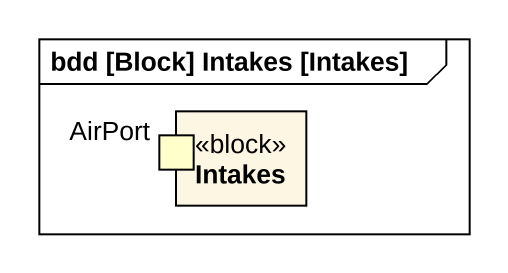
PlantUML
@startuml
mainframe bdd [Block] Intakes [Intakes]
rectangle Intakes <<block>> {
  port AirPort #FFFFCC
}
@enduml
